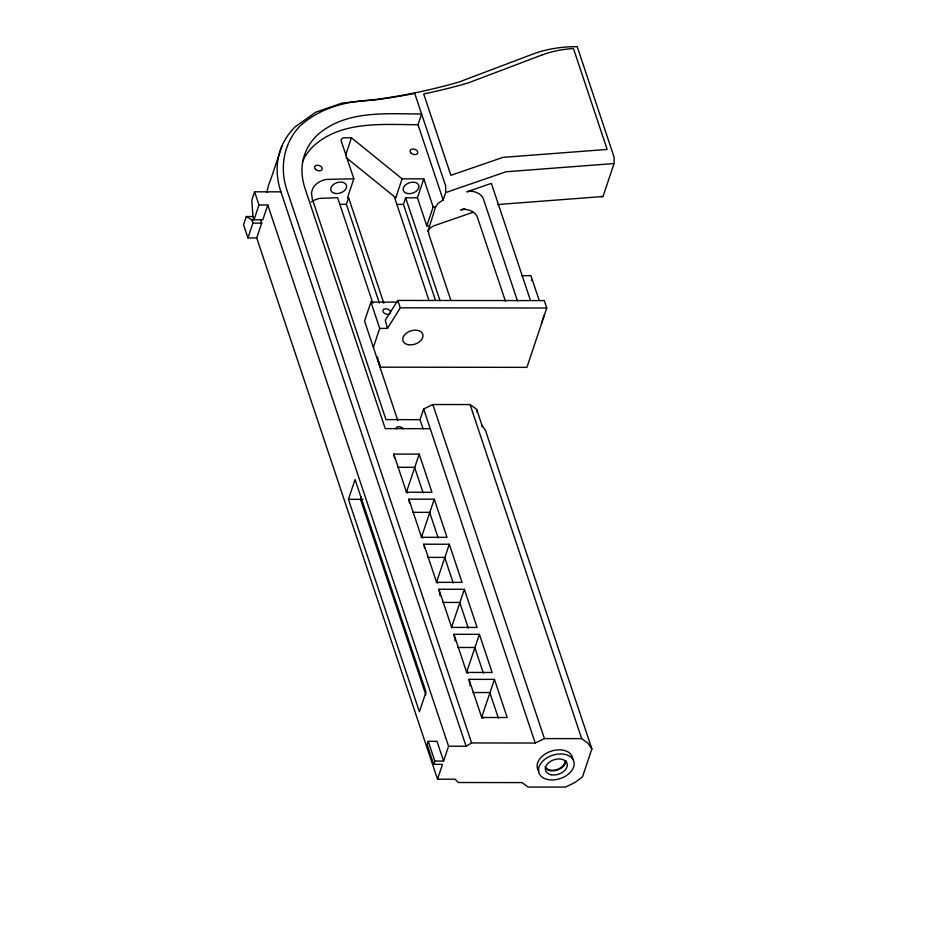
<?xml version="1.0" encoding="UTF-8"?>
<svg xmlns="http://www.w3.org/2000/svg" width="933" height="933" viewBox="0 0 933 933"><rect width="100%" height="100%" fill="white"/><g stroke="black" fill="none" stroke-linecap="round" stroke-linejoin="round"><path stroke-width="1.4" d="M450.966 300.648L428.993 234.871L428.27 230.264L435.571 206.951L438.16 203.207L443.175 200L445.659 192.583L445.659 185.994L414.719 93.382L411.441 94.035A593.4 394.741 18.5 0 1 372.862 100.181C346.586 100.811 320.042 107.936 300.146 125.827C284.017 142.691 279.538 166.762 286.489 188.781L471.597 742.948L535.227 743.03L544.429 738.598L581.667 738.644L587.895 743.1L591.872 748.907L582.507 776.886L574.658 782.67L565.456 787.102L528.218 787.055L521.99 782.6L458.36 782.507L455.071 779.207L437.519 779.183L256.727 237.95L261.695 223.115L260.599 219.826M497.86 204.525L603.01 196.513L614.042 163.543L614.124 157.199L577.2 46.65L570.728 46.79A120.952 80.46 18.5 0 0 532.755 54.126L459.293 81.917A588.291 391.347 18.5 0 1 415.733 92.682L408.257 94.163A588.291 391.347 18.5 0 1 370.028 100.251L342.294 103.038L315.727 112.205L295.166 126.795A130.375 86.734 18.5 0 0 280.915 191.848L466.103 746.237L471.597 742.948M406.275 492.601L419.209 454.138L393.761 454.103L394.472 458.056M421.319 537.653L434.253 499.19L408.806 499.155L409.529 503.109M436.364 582.693L449.309 544.231L423.85 544.207L424.573 548.161M451.409 627.746L464.354 589.283L438.895 589.248L440.096 595.837M466.465 672.786L479.399 634.335L453.951 634.3L455.152 640.889M481.51 717.839L494.443 679.376L468.996 679.352L470.197 685.942M253.24 216.549L246.312 216.549L243.56 224.783L247.956 237.938L256.727 237.95M254.592 191.813L251.828 200.059L252.925 216.514L254.021 219.803L258.977 204.968L254.592 191.813L280.915 191.848M247.956 237.938L252.913 223.104L251.817 219.815L246.312 216.549M282.011 145.84L270.978 178.809A130.375 86.734 18.5 0 0 266.931 192.42M258.977 204.968L267.759 204.98L262.791 219.815L251.817 219.815M345.56 155.403L351.449 137.792L344.534 137.781A4.653 3.102 18.5 0 0 341.245 141.058L353.84 178.774L347.496 197.738L348.592 197.738L383.848 303.272M379.358 303.015L346.388 204.339L348.592 197.738M443.175 200L418.019 124.695L421.599 113.978C386.087 114.001 345.023 109.639 316.637 135.728A105.93 70.465 18.5 0 0 305.068 188.583L385.247 428.62L430.23 428.679M429.017 300.601L394.671 197.796L395.767 197.796L402.111 178.844L351.449 137.792M397.143 302.14L370.914 302.105L364.57 321.057L397.831 420.643M435.489 300.356L403.441 204.409L405.645 197.819L417.436 197.831L426.813 225.903L429.227 225.903M417.436 197.831L423.78 178.868L402.111 178.844M373.352 347.368L379.696 328.404L370.914 302.105M377.55 358.097L377.818 357.269M379.696 328.404L387.475 328.416L400.292 307.82L397.82 300.426L544.301 300.613L546.773 308.018L526.912 367.357L380.442 367.17L377.97 359.765M426.813 225.903L433.157 206.939L423.78 178.868M348.452 499.342L355.065 479.562L426.019 691.983L419.407 711.762L348.452 499.342L363.042 499.342M361.363 496.869L360.535 499.342L425.891 695.003M423.127 428.877L420.048 419.663L423.64 408.957L432.83 404.514L470.069 404.572L476.296 409.027A4.747 3.172 -18.5 0 1 476.623 411.838M541.373 323.424L544.137 315.179M428.224 741.315L434.813 761.036L443.583 761.048L436.994 741.327L428.224 741.315L427.116 744.604L433.705 764.337L442.487 764.349L437.519 779.183M433.705 764.337L434.813 761.036M443.583 761.048L448.551 746.213L267.759 204.98M397.82 300.426L385.282 320.194L387.475 328.416M445.659 192.583L506.013 171.777L614.042 163.543M464.867 208.56L460.774 209.972A10.893 7.242 18.5 0 1 477.334 217.097L505.429 301.184M473.101 212.281L433.647 225.891A25.611 17.039 18.5 0 0 427.512 231.501M600.817 196.536L603.01 196.513M418.019 124.695C382.507 124.707 341.431 120.357 313.045 146.446A105.93 70.465 18.5 0 0 302.362 161.922M353.84 178.774L326.107 179.439A29.18 19.418 18.5 0 0 311.529 193.982L312.368 199.254L385.97 419.628L420.048 419.663M339.53 204.327L346.388 204.339M396.583 204.397L403.441 204.409M433.157 206.939L435.571 206.951M252.913 223.104L261.695 223.115M521.57 275.713L530.959 275.725L539.134 300.216M400.292 307.82L546.773 308.018M397.575 467.293L414.59 467.305L423.139 492.892M412.619 512.334L429.635 512.357L438.183 537.944M427.676 557.386L444.679 557.409L453.228 582.997M442.72 602.426L459.736 602.45L468.273 628.037M457.765 647.479L474.78 647.502L483.329 673.09M472.809 692.531L489.825 692.554L498.374 718.13M448.551 746.213L466.103 746.237M346.236 157.665L395.767 197.796M476.775 409.715L481.988 425.343L485.498 430.44L591.872 748.907M530.504 300.543L491.364 183.381L466.838 191.836A10.893 7.242 18.5 0 1 483.411 198.962L517.465 300.916M405.645 197.819L439.979 300.613M470.069 404.572L581.667 738.644M432.83 404.514L544.429 738.598M423.64 408.957L535.227 743.03M372.873 303.26L337.629 197.726L319.762 198.391A29.18 19.418 18.5 0 0 311.33 201.936M419.209 454.138L431.956 492.286L406.496 492.251L393.761 454.103M434.253 499.19L447 537.326L421.541 537.303L408.806 499.155M449.309 544.231L462.045 582.379L436.597 582.344L423.85 544.207M464.354 589.283L477.09 627.431L451.642 627.396L438.895 589.248M479.399 634.335L492.146 672.471L466.687 672.436L453.951 634.3M494.443 679.376L507.19 717.524L481.731 717.489L468.996 679.352M406.87 490.385L407.768 493.079M421.914 535.437L422.812 538.131M436.959 580.489L437.857 583.183M467.06 670.582L467.958 673.276M482.104 715.634L483.002 718.328M377.142 357.176L380.442 367.17M395.965 428.772A3.954 2.636 18.5 0 1 398.869 426.708A3.954 2.636 18.5 0 1 403.173 428.783M390.449 312.975A3.954 2.636 18.5 0 1 387.685 314.374L386.694 314.269A3.954 2.636 18.5 0 1 383.031 311.564A3.954 2.636 18.5 0 1 384.886 308.87L385.819 308.776A3.954 2.636 18.5 0 1 390.6 312.298M531.297 280.133A3.954 1.318 -89.9 0 1 531.612 280.53M481.988 425.343A4.747 3.172 -18.5 0 1 482.034 427.022M538.889 771.194A18.368 12.257 -18.5 0 1 550.808 751.298A18.368 12.257 -18.5 0 1 572.792 759.509M565.153 760.931A10.508 7.009 -18.5 0 1 556.43 769.725A10.508 7.009 -18.5 0 1 545.129 766.553M565.946 760.792A11.324 7.557 -18.5 0 1 557.957 769.795A11.324 7.557 -18.5 0 1 545.502 768.512M541.851 55.047L468.086 82.955L460.505 85.101A599.884 399.067 18.5 0 1 430.894 92.414L423.699 93.953L450.884 175.322L502.992 157.362L607.161 149.432L573.457 48.539L572.162 48.609A109.359 72.751 18.5 0 0 545.397 53.787L541.851 55.047M334.807 193.399A8.152 5.435 -18.5 0 0 346.586 186.343A8.152 5.435 -18.5 0 0 334.597 183.743A8.152 5.435 -18.5 0 0 334.807 193.399M315.611 169.444A3.954 2.636 18.5 0 0 322.072 169.456A3.954 2.636 18.5 0 0 317.442 165.258A3.954 2.636 18.5 0 0 315.611 169.444M411.15 153.199A3.954 2.636 18.5 0 0 417.611 153.21A3.954 2.636 18.5 0 0 412.981 149.012A3.954 2.636 18.5 0 0 411.15 153.199M407.22 193.493A8.152 5.435 -18.5 0 0 418.987 186.448A8.152 5.435 -18.5 0 0 407.01 183.836A8.152 5.435 -18.5 0 0 407.22 193.493M547.636 779.51A18.368 12.257 -18.5 0 0 574.157 763.614A18.368 12.257 -18.5 0 0 547.146 757.748A18.368 12.257 -18.5 0 0 547.636 779.51M550.96 774.705A11.324 7.557 -18.5 0 0 567.322 764.897A11.324 7.557 -18.5 0 0 550.668 761.281A11.324 7.557 -18.5 0 0 550.96 774.705M407.943 344.65A10.415 6.951 -18.5 0 0 422.987 335.623A10.415 6.951 -18.5 0 0 407.674 332.3A10.415 6.951 -18.5 0 0 407.943 344.65"/></g></svg>
